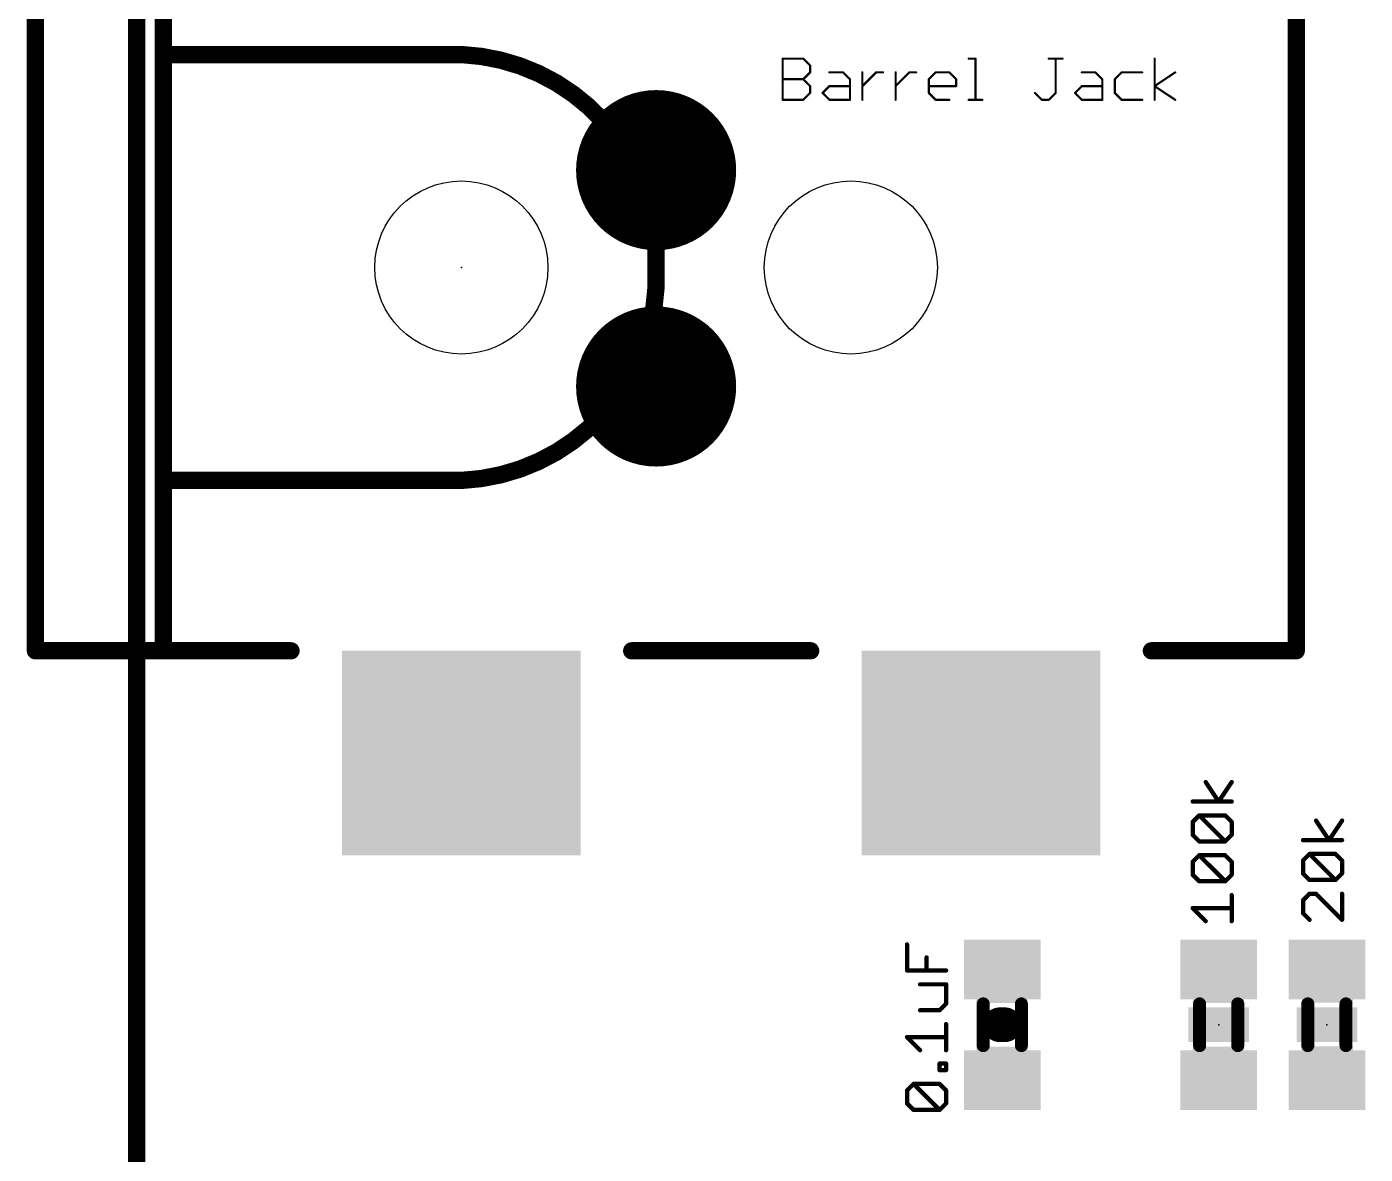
# Model space of a CAD drawing. Extents: x -1.3 to 57.3, y -0.1 to 66.1.
# Drawn here: x -1.29 to 14.42, y 22.61 to 35.85 of the extents above; entities that cross this region are included whole.
import ezdxf

# ---------------------------------------------------------------- set-up
doc = ezdxf.new("R2010")
doc.units = 0
for name, color, linetype in [('17', 110, 'CONTINUOUS'), ('20', 53, 'CONTINUOUS'), ('21', 31, 'CONTINUOUS'), ('23', 53, 'CONTINUOUS'), ('27', 253, 'CONTINUOUS'), ('31', 253, 'CONTINUOUS'), ('51', 53, 'CONTINUOUS')]:
    doc.layers.add(name, color=color, linetype=linetype)

# ---------------------------------------------------------------- blocks, each defined once
blk = doc.blocks.new('RECT')
blk.add_solid([(-0.5, -0.5), (0.5, -0.5), (-0.5, 0.5), (0.5, 0.5)])
blk = doc.blocks.new('ROUNDP')
at = {"const_width": 0.5}
blk.add_lwpolyline([(0, -0.25, 1), (0, 0.25, 1), (0, -0.25)], format="xyb", dxfattribs=at)

msp = doc.modelspace()

# ---------------------------------------------------------------- linework, layer by layer
at = {"layer": '20', "const_width": 0.2032}
msp.add_lwpolyline([(0, 66.04), (0, 0)], dxfattribs=at)
at = {"layer": '20'}
for centre in [(3.81, 33.02), (8.382, 33.02)]:
    msp.add_circle(centre, 1.016, dxfattribs=at)
at = {"layer": '21'}
for points, const_width in [([(0.31, 37.52), (0.31, 35.52)], 0.2032), ([(13.61, 37.52), (13.61, 28.52)], 0.2032), ([(0.31, 35.52), (0.31, 30.52)], 0.2032), ([(0.31, 35.52), (3.81, 35.52)], 0.2032), ([(0.31, 30.52), (0.31, 28.52)], 0.2032), ([(3.81, 30.52), (0.31, 30.52)], 0.2032), ([(1.81, 28.52), (0.31, 28.52)], 0.2032), ([(7.91, 28.52), (5.81, 28.52)], 0.2032), ([(13.61, 28.52), (11.91, 28.52)], 0.2032), ([(10.1905, 24.13), (10.1295, 24.13)], 0.4064)]:
    msp.add_lwpolyline(points, dxfattribs=dict(at, const_width=const_width))
for points, const_width in [([(0.3608, 35.52, 1), (0.2592, 35.52)], 0.1016), ([(0.31, 35.5708, 1), (0.31, 35.4692)], 0.1016), ([(0.2592, 35.52, 1), (0.3608, 35.52)], 0.1016), ([(6.096, 33.02, 0.4142), (3.81, 35.52)], 0.2032), ([(3.8123, 35.5707, 1), (3.8077, 35.4693)], 0.1016), ([(3.81, 35.4692, 1), (3.81, 35.5708)], 0.1016), ([(3.81, 30.52, 0.4142), (6.096, 33.02)], 0.2032), ([(6.1467, 33.0223, 1), (6.0453, 33.0177)], 0.1016), ([(6.0453, 33.0223, 1), (6.1467, 33.0177)], 0.1016), ([(0.3608, 30.52, 1), (0.2592, 30.52)], 0.1016), ([(0.31, 30.5708, 1), (0.31, 30.4692)], 0.1016), ([(0.2592, 30.52, 1), (0.3608, 30.52)], 0.1016), ([(3.8077, 30.5707, 1), (3.8123, 30.4693)], 0.1016), ([(3.81, 30.4692, 1), (3.81, 30.5708)], 0.1016), ([(0.31, 28.5708, 1), (0.31, 28.4692)], 0.1016), ([(1.81, 28.4692, 1), (1.81, 28.5708)], 0.1016), ([(5.81, 28.5708, 1), (5.81, 28.4692)], 0.1016), ([(7.91, 28.4692, 1), (7.91, 28.5708)], 0.1016), ([(11.91, 28.5708, 1), (11.91, 28.4692)], 0.1016), ([(13.61, 28.4692, 1), (13.61, 28.5708)], 0.1016), ([(0.2592, 28.52, 1), (0.3608, 28.52)], 0.1016), ([(13.5592, 28.52, 1), (13.6608, 28.52)], 0.1016), ([(10.1295, 24.2316, 1), (10.1295, 24.0284)], 0.2032), ([(10.1905, 24.0284, 1), (10.1905, 24.2316)], 0.2032)]:
    msp.add_lwpolyline(points, format="xyb", dxfattribs=dict(at, const_width=const_width))
at = {"layer": '23'}
for p in [(3.81, 33.02), (10.16, 24.13), (12.7, 24.13), (13.97, 24.13)]:
    msp.add_point(p, dxfattribs=at)
at = {"layer": '27'}
for points, const_width in [([(7.5883, 35.4715, 1), (7.5755, 35.4715)], 0.0127), ([(7.5819, 35.4779, 1), (7.5819, 35.4652)], 0.0127), ([(7.8279, 35.476, 1), (7.8189, 35.467)], 0.0127), ([(7.8234, 35.4652, 1), (7.8234, 35.4779)], 0.0127), ([(7.9103, 35.391, 1), (7.8976, 35.391)], 0.0127), ([(7.8994, 35.3865, 1), (7.9084, 35.3955)], 0.0127), ([(9.7648, 35.4779, 1), (9.7648, 35.4652)], 0.0127), ([(9.8516, 35.4715, 1), (9.8389, 35.4715)], 0.0127), ([(9.8453, 35.4652, 1), (9.8453, 35.4779)], 0.0127), ([(10.7054, 35.4779, 1), (10.7054, 35.4652)], 0.0127), ([(10.7922, 35.4715, 1), (10.7795, 35.4715)], 0.0127), ([(10.8664, 35.4652, 1), (10.8664, 35.4779)], 0.0127), ([(11.954, 35.4715, 1), (11.9413, 35.4715)], 0.0127), ([(7.5819, 35.2364, 1), (7.5819, 35.2237)], 0.0127), ([(7.8279, 35.2345, 1), (7.8189, 35.2255)], 0.0127), ([(7.8189, 35.2345, 1), (7.8279, 35.2255)], 0.0127), ([(7.8234, 35.2237, 1), (7.8234, 35.2364)], 0.0127), ([(7.8976, 35.3105, 1), (7.9103, 35.3105)], 0.0127), ([(7.9084, 35.306, 1), (7.8994, 35.315)], 0.0127), ([(8.1302, 35.3169, 1), (8.1302, 35.3042)], 0.0127), ([(8.2957, 35.315, 1), (8.2867, 35.306)], 0.0127), ([(8.2912, 35.3042, 1), (8.2912, 35.3169)], 0.0127), ([(8.378, 35.23, 1), (8.3653, 35.23)], 0.0127), ([(8.3672, 35.2255, 1), (8.3762, 35.2345)], 0.0127), ([(8.5238, 35.3105, 1), (8.5111, 35.3105)], 0.0127), ([(8.6784, 35.3169, 1), (8.6784, 35.3042)], 0.0127), ([(8.6829, 35.306, 1), (8.6739, 35.315)], 0.0127), ([(8.7589, 35.3042, 1), (8.7589, 35.3169)], 0.0127), ([(8.9136, 35.3105, 1), (8.9009, 35.3105)], 0.0127), ([(9.0682, 35.3169, 1), (9.0682, 35.3042)], 0.0127), ([(9.0727, 35.306, 1), (9.0637, 35.315)], 0.0127), ([(9.1487, 35.3042, 1), (9.1487, 35.3169)], 0.0127), ([(9.3034, 35.23, 1), (9.2907, 35.23)], 0.0127), ([(9.2925, 35.2345, 1), (9.3015, 35.2255)], 0.0127), ([(9.3775, 35.3169, 1), (9.3775, 35.3042)], 0.0127), ([(9.382, 35.306, 1), (9.373, 35.315)], 0.0127), ([(9.543, 35.315, 1), (9.534, 35.306)], 0.0127), ([(9.5385, 35.3042, 1), (9.5385, 35.3169)], 0.0127), ([(9.6254, 35.23, 1), (9.6127, 35.23)], 0.0127), ([(9.6145, 35.2255, 1), (9.6235, 35.2345)], 0.0127), ([(11.0926, 35.3169, 1), (11.0926, 35.3042)], 0.0127), ([(11.2581, 35.315, 1), (11.2491, 35.306)], 0.0127), ([(11.2536, 35.3042, 1), (11.2536, 35.3169)], 0.0127), ([(11.3405, 35.23, 1), (11.3278, 35.23)], 0.0127), ([(11.3296, 35.2255, 1), (11.3386, 35.2345)], 0.0127), ([(11.4862, 35.23, 1), (11.4735, 35.23)], 0.0127), ([(11.4754, 35.2345, 1), (11.4844, 35.2255)], 0.0127), ([(11.5604, 35.3169, 1), (11.5604, 35.3042)], 0.0127), ([(11.5649, 35.306, 1), (11.5559, 35.315)], 0.0127), ([(11.8019, 35.3042, 1), (11.8019, 35.3169)], 0.0127), ([(12.1927, 35.3052, 1), (12.1856, 35.3158)], 0.0127), ([(7.9103, 35.1495, 1), (7.8976, 35.1495)], 0.0127), ([(7.8976, 35.069, 1), (7.9103, 35.069)], 0.0127), ([(7.8994, 35.145, 1), (7.9084, 35.154)], 0.0127), ([(7.9084, 35.0645, 1), (7.8994, 35.0735)], 0.0127), ([(8.0541, 35.0735, 1), (8.0452, 35.0645)], 0.0127), ([(8.0452, 35.0735, 1), (8.0541, 35.0645)], 0.0127), ([(8.1302, 35.1559, 1), (8.1302, 35.1432)], 0.0127), ([(8.1346, 35.145, 1), (8.1257, 35.154)], 0.0127), ([(8.3717, 35.1432, 1), (8.3717, 35.1559)], 0.0127), ([(8.5129, 35.154, 1), (8.5219, 35.145)], 0.0127), ([(8.9027, 35.154, 1), (8.9117, 35.145)], 0.0127), ([(9.297, 35.1559, 1), (9.297, 35.1432)], 0.0127), ([(9.3015, 35.0735, 1), (9.2925, 35.0645)], 0.0127), ([(9.2907, 35.069, 1), (9.3034, 35.069)], 0.0127), ([(9.6127, 35.1495, 1), (9.6254, 35.1495)], 0.0127), ([(9.619, 35.1432, 1), (9.619, 35.1559)], 0.0127), ([(10.5489, 35.0735, 1), (10.5399, 35.0645)], 0.0127), ([(10.7795, 35.069, 1), (10.7922, 35.069)], 0.0127), ([(10.7904, 35.0645, 1), (10.7814, 35.0735)], 0.0127), ([(11.0166, 35.0735, 1), (11.0076, 35.0645)], 0.0127), ([(11.0076, 35.0735, 1), (11.0166, 35.0645)], 0.0127), ([(11.0926, 35.1559, 1), (11.0926, 35.1432)], 0.0127), ([(11.0971, 35.145, 1), (11.0881, 35.154)], 0.0127), ([(11.3341, 35.1432, 1), (11.3341, 35.1559)], 0.0127), ([(11.4735, 35.069, 1), (11.4862, 35.069)], 0.0127), ([(11.4844, 35.0735, 1), (11.4754, 35.0645)], 0.0127), ([(11.9512, 35.1548, 1), (11.9441, 35.1442)], 0.0127), ([(11.9441, 35.1548, 1), (11.9512, 35.1442)], 0.0127), ([(7.5755, 34.9885, 1), (7.5883, 34.9885)], 0.0127), ([(7.5819, 34.9948, 1), (7.5819, 34.9822)], 0.0127), ([(7.8189, 34.993, 1), (7.8279, 34.984)], 0.0127), ([(7.8234, 34.9822, 1), (7.8234, 34.9948)], 0.0127), ([(8.1302, 34.9948, 1), (8.1302, 34.9822)], 0.0127), ([(8.1257, 34.984, 1), (8.1346, 34.993)], 0.0127), ([(8.3653, 34.9885, 1), (8.378, 34.9885)], 0.0127), ([(8.3717, 34.9822, 1), (8.3717, 34.9948)], 0.0127), ([(8.5111, 34.9885, 1), (8.5238, 34.9885)], 0.0127), ([(8.9009, 34.9885, 1), (8.9136, 34.9885)], 0.0127), ([(9.3775, 34.9948, 1), (9.3775, 34.9822)], 0.0127), ([(9.373, 34.984, 1), (9.382, 34.993)], 0.0127), ([(9.5385, 34.9822, 1), (9.5385, 34.9948)], 0.0127), ([(9.7648, 34.9948, 1), (9.7648, 34.9822)], 0.0127), ([(9.8389, 34.9885, 1), (9.8516, 34.9885)], 0.0127), ([(9.9258, 34.9822, 1), (9.9258, 34.9948)], 0.0127), ([(10.6249, 34.9948, 1), (10.6249, 34.9822)], 0.0127), ([(10.6204, 34.984, 1), (10.6294, 34.993)], 0.0127), ([(10.7009, 34.993, 1), (10.7099, 34.984)], 0.0127), ([(10.7054, 34.9822, 1), (10.7054, 34.9948)], 0.0127), ([(11.0926, 34.9948, 1), (11.0926, 34.9822)], 0.0127), ([(11.0881, 34.984, 1), (11.0971, 34.993)], 0.0127), ([(11.3278, 34.9885, 1), (11.3405, 34.9885)], 0.0127), ([(11.3341, 34.9822, 1), (11.3341, 34.9948)], 0.0127), ([(11.5604, 34.9948, 1), (11.5604, 34.9822)], 0.0127), ([(11.5559, 34.984, 1), (11.5649, 34.993)], 0.0127), ([(11.8019, 34.9822, 1), (11.8019, 34.9948)], 0.0127), ([(11.9413, 34.9885, 1), (11.954, 34.9885)], 0.0127), ([(12.1856, 34.9832, 1), (12.1927, 34.9938)], 0.0127), ([(12.5579, 26.9859, 1), (12.5368, 26.9718)], 0.0254), ([(12.863, 26.9718, 1), (12.8418, 26.9859)], 0.0254), ([(12.3948, 26.7628, 1), (12.3948, 26.7374)], 0.0254), ([(12.6893, 26.7571, 1), (12.7104, 26.7431)], 0.0254), ([(12.6893, 26.7431, 1), (12.7104, 26.7571)], 0.0254), ([(12.8524, 26.7374, 1), (12.8524, 26.7628)], 0.0254), ([(12.4711, 26.6001, 1), (12.4711, 26.5747)], 0.0254), ([(12.4801, 26.5964, 1), (12.4621, 26.5784)], 0.0254), ([(12.4801, 26.5784, 1), (12.4621, 26.5964)], 0.0254), ([(12.7851, 26.5964, 1), (12.7672, 26.5784)], 0.0254), ([(12.7761, 26.5747, 1), (12.7761, 26.6001)], 0.0254), ([(12.4075, 26.5111, 1), (12.3821, 26.5111)], 0.0254), ([(12.3858, 26.5201, 1), (12.4038, 26.5022)], 0.0254), ([(12.8651, 26.5111, 1), (12.8397, 26.5111)], 0.0254), ([(12.8434, 26.5022, 1), (12.8614, 26.5201)], 0.0254), ([(13.8533, 26.5333, 1), (13.8322, 26.5192)], 0.0254), ([(14.1584, 26.5192, 1), (14.1372, 26.5333)], 0.0254), ([(12.4038, 26.3676, 1), (12.3858, 26.3496)], 0.0254), ([(12.3821, 26.3586, 1), (12.4075, 26.3586)], 0.0254), ([(12.4711, 26.295, 1), (12.4711, 26.2696)], 0.0254), ([(12.4621, 26.2734, 1), (12.4801, 26.2913)], 0.0254), ([(12.7672, 26.2913, 1), (12.7851, 26.2734)], 0.0254), ([(12.7672, 26.2734, 1), (12.7851, 26.2913)], 0.0254), ([(12.7761, 26.2696, 1), (12.7761, 26.295)], 0.0254), ([(12.8397, 26.3586, 1), (12.8651, 26.3586)], 0.0254), ([(12.8614, 26.3496, 1), (12.8434, 26.3676)], 0.0254), ([(13.6902, 26.3101, 1), (13.6902, 26.2847)], 0.0254), ([(13.9847, 26.3045, 1), (14.0058, 26.2904)], 0.0254), ([(13.9847, 26.2904, 1), (14.0058, 26.3045)], 0.0254), ([(14.1478, 26.2847, 1), (14.1478, 26.3101)], 0.0254), ([(12.4711, 26.1323, 1), (12.4711, 26.1069)], 0.0254), ([(12.4801, 26.1286, 1), (12.4621, 26.1107)], 0.0254), ([(12.4801, 26.1107, 1), (12.4621, 26.1286)], 0.0254), ([(12.7851, 26.1286, 1), (12.7672, 26.1107)], 0.0254), ([(12.7761, 26.1069, 1), (12.7761, 26.1323)], 0.0254), ([(13.7029, 26.0585, 1), (13.6775, 26.0585)], 0.0254), ([(13.7665, 26.1474, 1), (13.7665, 26.122)], 0.0254), ([(13.7755, 26.1437, 1), (13.7575, 26.1257)], 0.0254), ([(13.7755, 26.1257, 1), (13.7575, 26.1437)], 0.0254), ([(14.0805, 26.1437, 1), (14.0626, 26.1257)], 0.0254), ([(14.0715, 26.122, 1), (14.0715, 26.1474)], 0.0254), ([(14.1605, 26.0585, 1), (14.1351, 26.0585)], 0.0254), ([(12.4075, 26.0434, 1), (12.3821, 26.0434)], 0.0254), ([(12.3858, 26.0524, 1), (12.4038, 26.0344)], 0.0254), ([(12.8651, 26.0434, 1), (12.8397, 26.0434)], 0.0254), ([(12.8434, 26.0344, 1), (12.8614, 26.0524)], 0.0254), ([(13.6812, 26.0674, 1), (13.6992, 26.0495)], 0.0254), ([(13.6992, 25.9149, 1), (13.6812, 25.8969)], 0.0254), ([(14.1388, 26.0495, 1), (14.1568, 26.0674)], 0.0254), ([(14.1568, 25.8969, 1), (14.1388, 25.9149)], 0.0254), ([(12.4038, 25.8998, 1), (12.3858, 25.8819)], 0.0254), ([(12.3821, 25.8908, 1), (12.4075, 25.8908)], 0.0254), ([(12.4711, 25.8273, 1), (12.4711, 25.8019)], 0.0254), ([(12.4621, 25.8056, 1), (12.4801, 25.8236)], 0.0254), ([(12.7672, 25.8236, 1), (12.7851, 25.8056)], 0.0254), ([(12.7672, 25.8056, 1), (12.7851, 25.8236)], 0.0254), ([(12.7761, 25.8019, 1), (12.7761, 25.8273)], 0.0254), ([(12.8397, 25.8908, 1), (12.8651, 25.8908)], 0.0254), ([(12.8614, 25.8819, 1), (12.8434, 25.8998)], 0.0254), ([(13.6775, 25.9059, 1), (13.7029, 25.9059)], 0.0254), ([(13.7665, 25.8424, 1), (13.7665, 25.817)], 0.0254), ([(13.7575, 25.8207, 1), (13.7755, 25.8386)], 0.0254), ([(14.0626, 25.8386, 1), (14.0805, 25.8207)], 0.0254), ([(14.0626, 25.8207, 1), (14.0805, 25.8386)], 0.0254), ([(14.0715, 25.817, 1), (14.0715, 25.8424)], 0.0254), ([(14.1351, 25.9059, 1), (14.1605, 25.9059)], 0.0254), ([(12.8651, 25.6519, 1), (12.8397, 25.6519)], 0.0254), ([(13.7029, 25.5907, 1), (13.6775, 25.5907)], 0.0254), ([(13.6812, 25.5997, 1), (13.6992, 25.5817)], 0.0254), ([(13.7665, 25.6797, 1), (13.7665, 25.6543)], 0.0254), ([(13.7755, 25.658, 1), (13.7575, 25.6759)], 0.0254), ([(13.8517, 25.6759, 1), (13.8338, 25.658)], 0.0254), ([(13.8427, 25.6543, 1), (13.8427, 25.6797)], 0.0254), ([(14.1605, 25.667, 1), (14.1351, 25.667)], 0.0254), ([(12.4038, 25.5083, 1), (12.3858, 25.4904)], 0.0254), ([(12.3948, 25.512, 1), (12.3948, 25.4867)], 0.0254), ([(12.8524, 25.4867, 1), (12.8524, 25.512)], 0.0254), ([(13.6992, 25.4471, 1), (13.6812, 25.4292)], 0.0254), ([(12.5384, 25.3378, 1), (12.5563, 25.3558)], 0.0254), ([(12.8397, 25.3468, 1), (12.8651, 25.3468)], 0.0254), ([(13.6775, 25.4382, 1), (13.7029, 25.4382)], 0.0254), ([(13.7575, 25.3529, 1), (13.7755, 25.3709)], 0.0254), ([(14.1351, 25.3619, 1), (14.1605, 25.3619)], 0.0254), ([(14.1388, 25.3529, 1), (14.1568, 25.3709)], 0.0254), ([(9.0547, 25.0722, 1), (9.0293, 25.0722)], 0.0254), ([(9.2835, 24.9197, 1), (9.2581, 24.9197)], 0.0254), ([(9.042, 24.7798, 1), (9.042, 24.7544)], 0.0254), ([(9.0293, 24.7671, 1), (9.0547, 24.7671)], 0.0254), ([(9.2581, 24.7671, 1), (9.2835, 24.7671)], 0.0254), ([(9.4996, 24.7544, 1), (9.4996, 24.7798)], 0.0254), ([(9.1945, 24.6171, 1), (9.1945, 24.5917)], 0.0254), ([(9.5123, 24.6044, 1), (9.4869, 24.6044)], 0.0254), ([(9.4996, 24.5917, 1), (9.4996, 24.6171)], 0.0254), ([(9.4869, 24.3756, 1), (9.5123, 24.3756)], 0.0254), ([(9.5086, 24.3667, 1), (9.4906, 24.3846)], 0.0254), ([(9.1945, 24.3121, 1), (9.1945, 24.2867)], 0.0254), ([(9.4144, 24.3084, 1), (9.4323, 24.2904)], 0.0254), ([(9.4233, 24.2867, 1), (9.4233, 24.3121)], 0.0254), ([(9.5123, 24.1367, 1), (9.4869, 24.1367)], 0.0254), ([(9.051, 23.9931, 1), (9.033, 23.9752)], 0.0254), ([(9.042, 23.9968, 1), (9.042, 23.9714)], 0.0254), ([(9.4996, 23.9714, 1), (9.4996, 23.9968)], 0.0254), ([(9.1856, 23.8226, 1), (9.2035, 23.8406)], 0.0254), ([(9.4869, 23.8316, 1), (9.5123, 23.8316)], 0.0254), ([(9.436, 23.674, 1), (9.4106, 23.674)], 0.0254), ([(9.4233, 23.6867, 1), (9.4233, 23.6613)], 0.0254), ([(9.4233, 23.6104, 1), (9.4233, 23.585)], 0.0254), ([(9.4106, 23.5977, 1), (9.436, 23.5977)], 0.0254), ([(9.5123, 23.674, 1), (9.4869, 23.674)], 0.0254), ([(9.4869, 23.5977, 1), (9.5123, 23.5977)], 0.0254), ([(9.4996, 23.6613, 1), (9.4996, 23.6867)], 0.0254), ([(9.4996, 23.585, 1), (9.4996, 23.6104)], 0.0254), ([(9.1183, 23.4477, 1), (9.1183, 23.4223)], 0.0254), ([(9.1273, 23.444, 1), (9.1093, 23.4261)], 0.0254), ([(9.1273, 23.4261, 1), (9.1093, 23.444)], 0.0254), ([(9.4323, 23.444, 1), (9.4144, 23.4261)], 0.0254), ([(9.4233, 23.4223, 1), (9.4233, 23.4477)], 0.0254), ([(9.0547, 23.3588, 1), (9.0293, 23.3588)], 0.0254), ([(9.033, 23.3678, 1), (9.051, 23.3498)], 0.0254), ([(9.5123, 23.3588, 1), (9.4869, 23.3588)], 0.0254), ([(9.4906, 23.3498, 1), (9.5086, 23.3678)], 0.0254), ([(9.051, 23.2152, 1), (9.033, 23.1973)], 0.0254), ([(9.0293, 23.2062, 1), (9.0547, 23.2062)], 0.0254), ([(9.1183, 23.1427, 1), (9.1183, 23.1173)], 0.0254), ([(9.1093, 23.121, 1), (9.1273, 23.139)], 0.0254), ([(9.4144, 23.139, 1), (9.4323, 23.121)], 0.0254), ([(9.4144, 23.121, 1), (9.4323, 23.139)], 0.0254), ([(9.4233, 23.1173, 1), (9.4233, 23.1427)], 0.0254), ([(9.4869, 23.2062, 1), (9.5123, 23.2062)], 0.0254), ([(9.5086, 23.1973, 1), (9.4906, 23.2152)], 0.0254)]:
    msp.add_lwpolyline(points, format="xyb", dxfattribs=dict(at, const_width=const_width))
for points, const_width in [([(7.5819, 34.9885), (7.5819, 35.4715)], 0.0254), ([(7.5819, 35.4715), (7.8234, 35.4715)], 0.0254), ([(7.8234, 35.4715), (7.9039, 35.391)], 0.0254), ([(7.9039, 35.391), (7.9039, 35.3105)], 0.0254), ([(9.7648, 35.4715), (9.8453, 35.4715)], 0.0254), ([(9.8453, 35.4715), (9.8453, 34.9885)], 0.0254), ([(10.7054, 35.4715), (10.8664, 35.4715)], 0.0254), ([(10.7859, 35.069), (10.7859, 35.4715)], 0.0254), ([(11.9476, 34.9885), (11.9476, 35.4715)], 0.0254), ([(7.5819, 35.23), (7.8234, 35.23)], 0.0254), ([(7.9039, 35.3105), (7.8234, 35.23)], 0.0254), ([(7.8234, 35.23), (7.9039, 35.1495)], 0.0254), ([(8.1302, 35.3105), (8.2912, 35.3105)], 0.0254), ([(8.2912, 35.3105), (8.3717, 35.23)], 0.0254), ([(8.3717, 35.23), (8.3717, 34.9885)], 0.0254), ([(8.5174, 34.9885), (8.5174, 35.3105)], 0.0254), ([(8.5174, 35.1495), (8.6784, 35.3105)], 0.0254), ([(8.6784, 35.3105), (8.7589, 35.3105)], 0.0254), ([(8.9072, 34.9885), (8.9072, 35.3105)], 0.0254), ([(8.9072, 35.1495), (9.0682, 35.3105)], 0.0254), ([(9.0682, 35.3105), (9.1487, 35.3105)], 0.0254), ([(9.297, 35.23), (9.3775, 35.3105)], 0.0254), ([(9.297, 35.069), (9.297, 35.23)], 0.0254), ([(9.3775, 35.3105), (9.5385, 35.3105)], 0.0254), ([(9.5385, 35.3105), (9.619, 35.23)], 0.0254), ([(9.619, 35.23), (9.619, 35.1495)], 0.0254), ([(11.0926, 35.3105), (11.2536, 35.3105)], 0.0254), ([(11.2536, 35.3105), (11.3341, 35.23)], 0.0254), ([(11.3341, 35.23), (11.3341, 34.9885)], 0.0254), ([(11.5604, 35.3105), (11.4799, 35.23)], 0.0254), ([(11.4799, 35.23), (11.4799, 35.069)], 0.0254), ([(11.8019, 35.3105), (11.5604, 35.3105)], 0.0254), ([(11.9476, 35.1495), (12.1892, 35.3105)], 0.0254), ([(7.9039, 35.069), (7.8234, 34.9885)], 0.0254), ([(7.9039, 35.1495), (7.9039, 35.069)], 0.0254), ([(8.0497, 35.069), (8.1302, 35.1495)], 0.0254), ([(8.1302, 34.9885), (8.0497, 35.069)], 0.0254), ([(8.1302, 35.1495), (8.3717, 35.1495)], 0.0254), ([(9.619, 35.1495), (9.297, 35.1495)], 0.0254), ([(9.3775, 34.9885), (9.297, 35.069)], 0.0254), ([(10.5444, 35.069), (10.6249, 34.9885)], 0.0254), ([(10.7054, 34.9885), (10.7859, 35.069)], 0.0254), ([(11.0121, 35.069), (11.0926, 35.1495)], 0.0254), ([(11.0926, 34.9885), (11.0121, 35.069)], 0.0254), ([(11.0926, 35.1495), (11.3341, 35.1495)], 0.0254), ([(11.4799, 35.069), (11.5604, 34.9885)], 0.0254), ([(12.1892, 34.9885), (11.9476, 35.1495)], 0.0254), ([(7.8234, 34.9885), (7.5819, 34.9885)], 0.0254), ([(8.3717, 34.9885), (8.1302, 34.9885)], 0.0254), ([(9.5385, 34.9885), (9.3775, 34.9885)], 0.0254), ([(9.7648, 34.9885), (9.9258, 34.9885)], 0.0254), ([(10.6249, 34.9885), (10.7054, 34.9885)], 0.0254), ([(11.3341, 34.9885), (11.0926, 34.9885)], 0.0254), ([(11.5604, 34.9885), (11.8019, 34.9885)], 0.0254), ([(12.6999, 26.7501), (12.5473, 26.9789)], 0.0508), ([(12.8524, 26.9789), (12.6999, 26.7501)], 0.0508), ([(12.8524, 26.7501), (12.3948, 26.7501)], 0.0508), ([(12.3948, 26.5111), (12.4711, 26.5874)], 0.0508), ([(12.4711, 26.5874), (12.7761, 26.5874)], 0.0508), ([(12.7761, 26.2823), (12.4711, 26.5874)], 0.0508), ([(12.7761, 26.5874), (12.8524, 26.5111)], 0.0508), ([(12.3948, 26.3586), (12.3948, 26.5111)], 0.0508), ([(12.8524, 26.5111), (12.8524, 26.3586)], 0.0508), ([(13.9953, 26.2974), (13.8427, 26.5262)], 0.0508), ([(14.1478, 26.5262), (13.9953, 26.2974)], 0.0508), ([(12.4711, 26.2823), (12.3948, 26.3586)], 0.0508), ([(12.7761, 26.2823), (12.4711, 26.2823)], 0.0508), ([(12.8524, 26.3586), (12.7761, 26.2823)], 0.0508), ([(14.1478, 26.2974), (13.6902, 26.2974)], 0.0508), ([(12.3948, 26.0434), (12.4711, 26.1196)], 0.0508), ([(12.4711, 26.1196), (12.7761, 26.1196)], 0.0508), ([(12.7761, 25.8146), (12.4711, 26.1196)], 0.0508), ([(12.7761, 26.1196), (12.8524, 26.0434)], 0.0508), ([(13.6902, 26.0585), (13.7665, 26.1347)], 0.0508), ([(13.6902, 25.9059), (13.6902, 26.0585)], 0.0508), ([(13.7665, 26.1347), (14.0715, 26.1347)], 0.0508), ([(14.0715, 25.8297), (13.7665, 26.1347)], 0.0508), ([(14.0715, 26.1347), (14.1478, 26.0585)], 0.0508), ([(14.1478, 26.0585), (14.1478, 25.9059)], 0.0508), ([(12.3948, 25.8908), (12.3948, 26.0434)], 0.0508), ([(12.8524, 26.0434), (12.8524, 25.8908)], 0.0508), ([(13.7665, 25.8297), (13.6902, 25.9059)], 0.0508), ([(14.1478, 25.9059), (14.0715, 25.8297)], 0.0508), ([(12.4711, 25.8146), (12.3948, 25.8908)], 0.0508), ([(12.7761, 25.8146), (12.4711, 25.8146)], 0.0508), ([(12.8524, 25.8908), (12.7761, 25.8146)], 0.0508), ([(14.0715, 25.8297), (13.7665, 25.8297)], 0.0508), ([(12.8524, 25.3468), (12.8524, 25.6519)], 0.0508), ([(13.7665, 25.667), (13.6902, 25.5907)], 0.0508), ([(13.6902, 25.5907), (13.6902, 25.4382)], 0.0508), ([(13.8427, 25.667), (13.7665, 25.667)], 0.0508), ([(14.1478, 25.3619), (13.8427, 25.667)], 0.0508), ([(14.1478, 25.667), (14.1478, 25.3619)], 0.0508), ([(12.5473, 25.3468), (12.3948, 25.4993)], 0.0508), ([(12.3948, 25.4993), (12.8524, 25.4993)], 0.0508), ([(13.6902, 25.4382), (13.7665, 25.3619)], 0.0508), ([(9.042, 24.7671), (9.042, 25.0722)], 0.0508), ([(9.2708, 24.7671), (9.2708, 24.9197)], 0.0508), ([(9.4996, 24.7671), (9.042, 24.7671)], 0.0508), ([(9.4996, 24.6044), (9.1945, 24.6044)], 0.0508), ([(9.4996, 24.3756), (9.4996, 24.6044)], 0.0508), ([(9.4233, 24.2994), (9.4996, 24.3756)], 0.0508), ([(9.1945, 24.2994), (9.4233, 24.2994)], 0.0508), ([(9.4996, 23.8316), (9.4996, 24.1367)], 0.0508), ([(9.1945, 23.8316), (9.042, 23.9841)], 0.0508), ([(9.042, 23.9841), (9.4996, 23.9841)], 0.0508), ([(9.4233, 23.5977), (9.4233, 23.674)], 0.0508), ([(9.4233, 23.674), (9.4996, 23.674)], 0.0508), ([(9.4996, 23.5977), (9.4233, 23.5977)], 0.0508), ([(9.4996, 23.674), (9.4996, 23.5977)], 0.0508), ([(9.042, 23.3588), (9.1183, 23.435)], 0.0508), ([(9.1183, 23.435), (9.4233, 23.435)], 0.0508), ([(9.4233, 23.13), (9.1183, 23.435)], 0.0508), ([(9.4233, 23.435), (9.4996, 23.3588)], 0.0508), ([(9.042, 23.2062), (9.042, 23.3588)], 0.0508), ([(9.4996, 23.3588), (9.4996, 23.2062)], 0.0508), ([(9.1183, 23.13), (9.042, 23.2062)], 0.0508), ([(9.4233, 23.13), (9.1183, 23.13)], 0.0508), ([(9.4996, 23.2062), (9.4233, 23.13)], 0.0508)]:
    msp.add_lwpolyline(points, dxfattribs=dict(at, const_width=const_width))
at = {"layer": '51'}
for points, const_width in [([(-1.19, 37.52), (-1.19, 28.52)], 0.2032), ([(0.31, 28.52), (-1.19, 28.52)], 0.2032), ([(9.936, 23.885), (9.936, 24.375)], 0.1524), ([(10.384, 24.375), (10.384, 23.885)], 0.1524), ([(12.476, 23.885), (12.476, 24.375)], 0.1524), ([(12.924, 24.375), (12.924, 23.885)], 0.1524), ([(13.746, 23.885), (13.746, 24.375)], 0.1524), ([(14.194, 24.375), (14.194, 23.885)], 0.1524)]:
    msp.add_lwpolyline(points, dxfattribs=dict(at, const_width=const_width))
for points, const_width in [([(-1.19, 28.5708, 1), (-1.19, 28.4692)], 0.1016), ([(0.31, 28.4692, 1), (0.31, 28.5708)], 0.1016), ([(-1.2408, 28.52, 1), (-1.1392, 28.52)], 0.1016), ([(9.9741, 24.375, 1), (9.8979, 24.375)], 0.0762), ([(10.4221, 24.375, 1), (10.3459, 24.375)], 0.0762), ([(12.5141, 24.375, 1), (12.4379, 24.375)], 0.0762), ([(12.9621, 24.375, 1), (12.8859, 24.375)], 0.0762), ([(13.7841, 24.375, 1), (13.7079, 24.375)], 0.0762), ([(14.2321, 24.375, 1), (14.1559, 24.375)], 0.0762), ([(9.8979, 23.885, 1), (9.9741, 23.885)], 0.0762), ([(10.3459, 23.885, 1), (10.4221, 23.885)], 0.0762), ([(12.4379, 23.885, 1), (12.5141, 23.885)], 0.0762), ([(12.8859, 23.885, 1), (12.9621, 23.885)], 0.0762), ([(13.7079, 23.885, 1), (13.7841, 23.885)], 0.0762), ([(14.1559, 23.885, 1), (14.2321, 23.885)], 0.0762)]:
    msp.add_lwpolyline(points, format="xyb", dxfattribs=dict(at, const_width=const_width))

# ---------------------------------------------------------------- block references
at = {"layer": '17', "xscale": 1.8796, "yscale": 1.8796, "rotation": 180}
for p in [(6.096, 34.163), (6.096, 34.163), (6.096, 31.623), (6.096, 31.623)]:
    msp.add_blockref('ROUNDP', p, dxfattribs=at)
at = {"layer": '21', "xscale": 0.4064, "yscale": 0.7112}
for p, rotation in [((12.7, 24.13), 270), ((13.97, 24.13), 90)]:
    msp.add_blockref('RECT', p, dxfattribs=dict(at, rotation=rotation))
at = {"layer": '31', "xscale": 2.8, "yscale": 2.4}
for p in [(3.81, 27.32), (9.91, 27.32)]:
    msp.add_blockref('RECT', p, dxfattribs=at)
at = {"layer": '31', "xscale": 0.7, "yscale": 0.9}
for p, rotation in [((10.16, 24.78), 270), ((12.7, 24.78), 270), ((13.97, 24.78), 90), ((10.16, 23.48), 270), ((12.7, 23.48), 270), ((13.97, 23.48), 90)]:
    msp.add_blockref('RECT', p, dxfattribs=dict(at, rotation=rotation))
at = {"layer": '51', "xscale": 0.3, "yscale": 0.5999}
for p, rotation in [((10.1552, 24.534), 270), ((12.6951, 24.534), 270), ((13.9748, 24.5388), 90), ((10.1552, 23.7212), 270), ((12.6951, 23.7212), 270), ((13.9748, 23.726), 90)]:
    msp.add_blockref('RECT', p, dxfattribs=dict(at, rotation=rotation))

doc.saveas('drawing.dxf')
